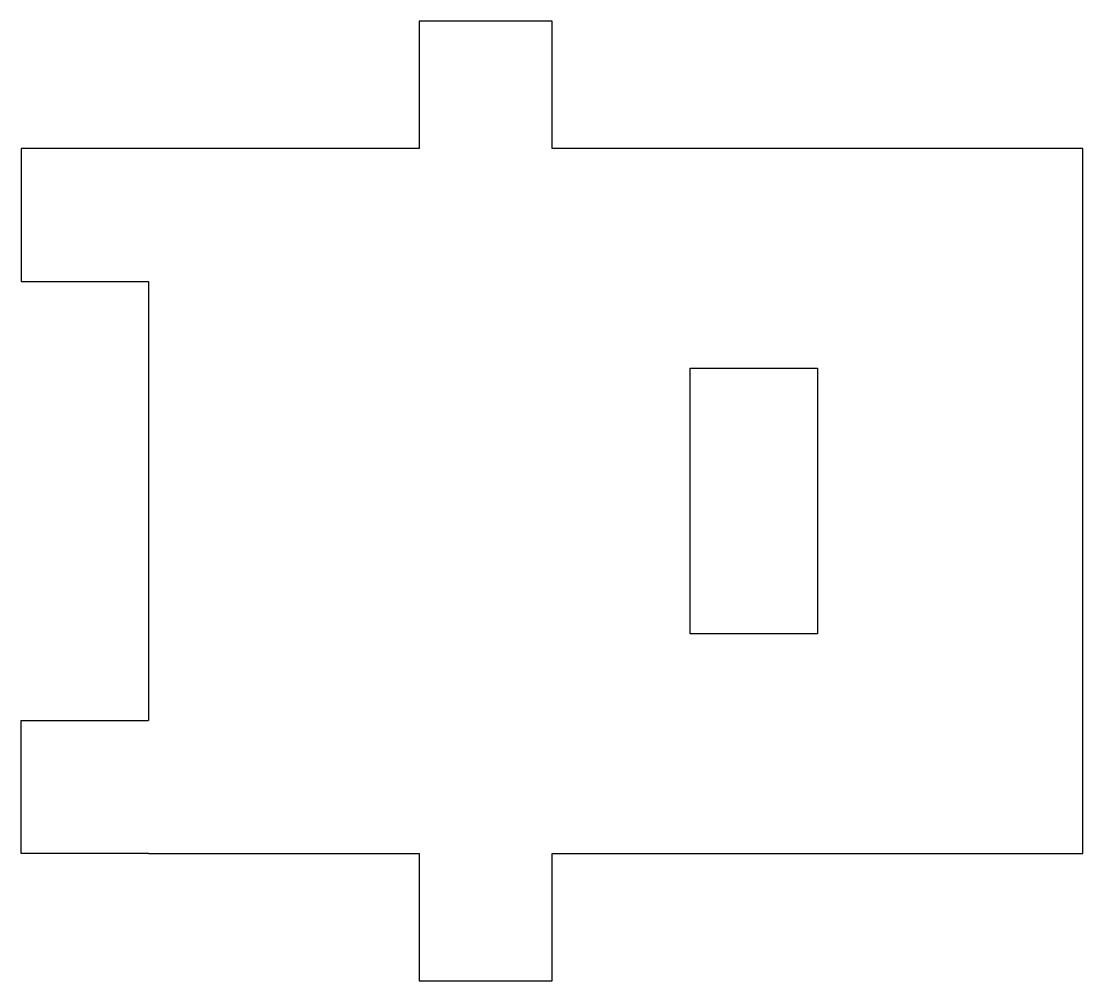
# Model space of a CAD drawing. Header units: millimetres. Extents: x -95 to -55, y -69.7 to -33.5.
import ezdxf

# ---------------------------------------------------------------- set-up
doc = ezdxf.new("R2010")
doc.units = ezdxf.units.MM
doc.layers.get('0').update_dxf_attribs({"linetype": 'CONTINUOUS'})

msp = doc.modelspace()

# ---------------------------------------------------------------- linework, layer by layer
for p, q in [((-75, -33.525), (-80, -33.525)), ((-80, -33.525), (-80, -38.325)), ((-75, -38.325), (-75, -33.525)), ((-90.2, -38.325), (-95, -38.325)), ((-95, -38.325), (-95, -43.325)), ((-80, -38.325), (-90.2, -38.325)), ((-55, -38.325), (-75, -38.325)), ((-55, -64.875), (-55, -38.325)), ((-95, -43.325), (-90.2, -43.325)), ((-90.2, -43.325), (-90.2, -59.875)), ((-95, -64.875), (-95, -59.875)), ((-95, -59.875), (-90.2, -59.875)), ((-90.2, -64.875), (-95, -64.875)), ((-90.2, -64.875), (-80, -64.875)), ((-80, -64.875), (-80, -69.675)), ((-75, -69.675), (-75, -64.875)), ((-75, -64.875), (-55, -64.875)), ((-80, -69.675), (-75, -69.675))]:
    msp.add_line(p, q)
msp.add_lwpolyline([(-69.8, -46.6), (-65, -46.6), (-65, -56.6), (-69.8, -56.6)], close=True)

doc.saveas('drawing.dxf')
